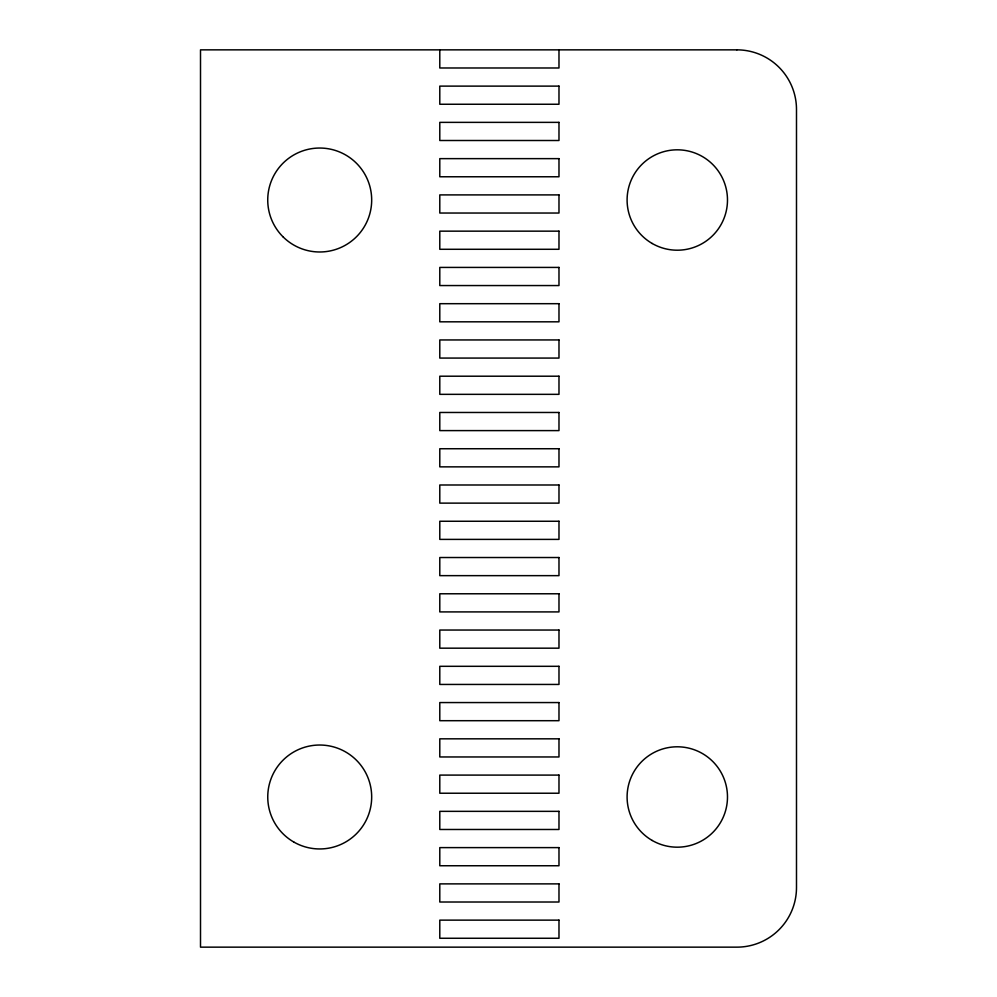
<?xml version="1.0" encoding="UTF-8"?>
<svg xmlns="http://www.w3.org/2000/svg" width="997" height="997" viewBox="0 0 997 997"><rect width="100%" height="100%" fill="white"/><g stroke="black" fill="none" stroke-linecap="round" stroke-linejoin="round"><path stroke-width="1.5" d="M558.981 49.85L558.981 67.983L439.789 67.983L439.789 49.85M736.895 49.85L200.509 49.85L200.509 947.15L736.895 947.15A59.596 59.596 0 0 0 796.491 887.554L796.491 109.446A59.596 59.596 0 0 0 736.895 49.85M558.981 86.116L439.789 86.116L439.789 104.249L558.981 104.249L558.981 86.116M558.981 122.369L439.789 122.369L439.789 140.502L558.981 140.502L558.981 122.369M558.981 158.635L439.789 158.635L439.789 176.768L558.981 176.768L558.981 158.635M558.981 194.901L439.789 194.901L439.789 213.034L558.981 213.034L558.981 194.901M558.981 231.154L439.789 231.154L439.789 249.287L558.981 249.287L558.981 231.154M558.981 267.42L439.789 267.42L439.789 285.553L558.981 285.553L558.981 267.42M558.981 303.686L439.789 303.686L439.789 321.819L558.981 321.819L558.981 303.686M558.981 339.94L439.789 339.952L439.789 358.073L558.981 358.073L558.981 339.94M558.981 376.205L439.789 376.205L439.789 394.338L558.981 394.338L558.981 376.205M558.981 412.471L439.789 412.471L439.789 430.604L558.981 430.604L558.981 412.471M558.981 448.737L439.789 448.737L439.789 466.858L558.981 466.858L558.981 448.737M558.981 484.991L439.789 484.991L439.789 503.124L558.981 503.124L558.981 484.991M558.981 521.257L439.789 521.257L439.789 539.389L558.981 539.389L558.981 521.257M558.981 557.522L439.789 557.522L439.789 575.643L558.981 575.643L558.981 557.522M558.981 593.776L439.789 593.776L439.789 611.909L558.981 611.909L558.981 593.776M558.981 630.042L439.789 630.042L439.789 648.175L558.981 648.175L558.981 630.042M558.981 666.308L439.789 666.308L439.789 684.441L558.981 684.441L558.981 666.308M558.981 702.561L439.789 702.561L439.789 720.694L558.981 720.694L558.981 702.561M558.981 738.827L439.789 738.827L439.789 756.96L558.981 756.96L558.981 738.827M558.981 775.093L439.789 775.093L439.789 793.226L558.981 793.226L558.981 775.093M558.981 811.346L439.789 811.346L439.789 829.479L558.981 829.479L558.981 811.346M558.981 847.612L439.789 847.612L439.789 865.745L558.981 865.745L558.981 847.612M558.981 883.878L439.789 883.878L439.789 902.011L558.981 902.011L558.981 883.878M558.981 920.131L439.789 920.131L439.789 938.264L558.981 938.264L558.981 920.131M282.961 236.763A51.969 51.969 0 0 0 369.912 213.458A51.969 51.969 0 0 0 306.253 149.812A51.969 51.969 0 0 0 282.961 236.763M652.188 840.459A50.199 50.199 0 0 0 727.486 796.989A50.199 50.199 0 0 0 652.188 753.52A50.199 50.199 0 0 0 652.188 840.459M652.188 243.48A50.199 50.199 0 0 0 727.486 200.011A50.199 50.199 0 0 0 652.188 156.541A50.199 50.199 0 0 0 652.188 243.48M293.729 841.991A51.969 51.969 0 0 0 371.682 796.989A51.969 51.969 0 0 0 293.729 751.987A51.969 51.969 0 0 0 293.729 841.991"/></g></svg>
